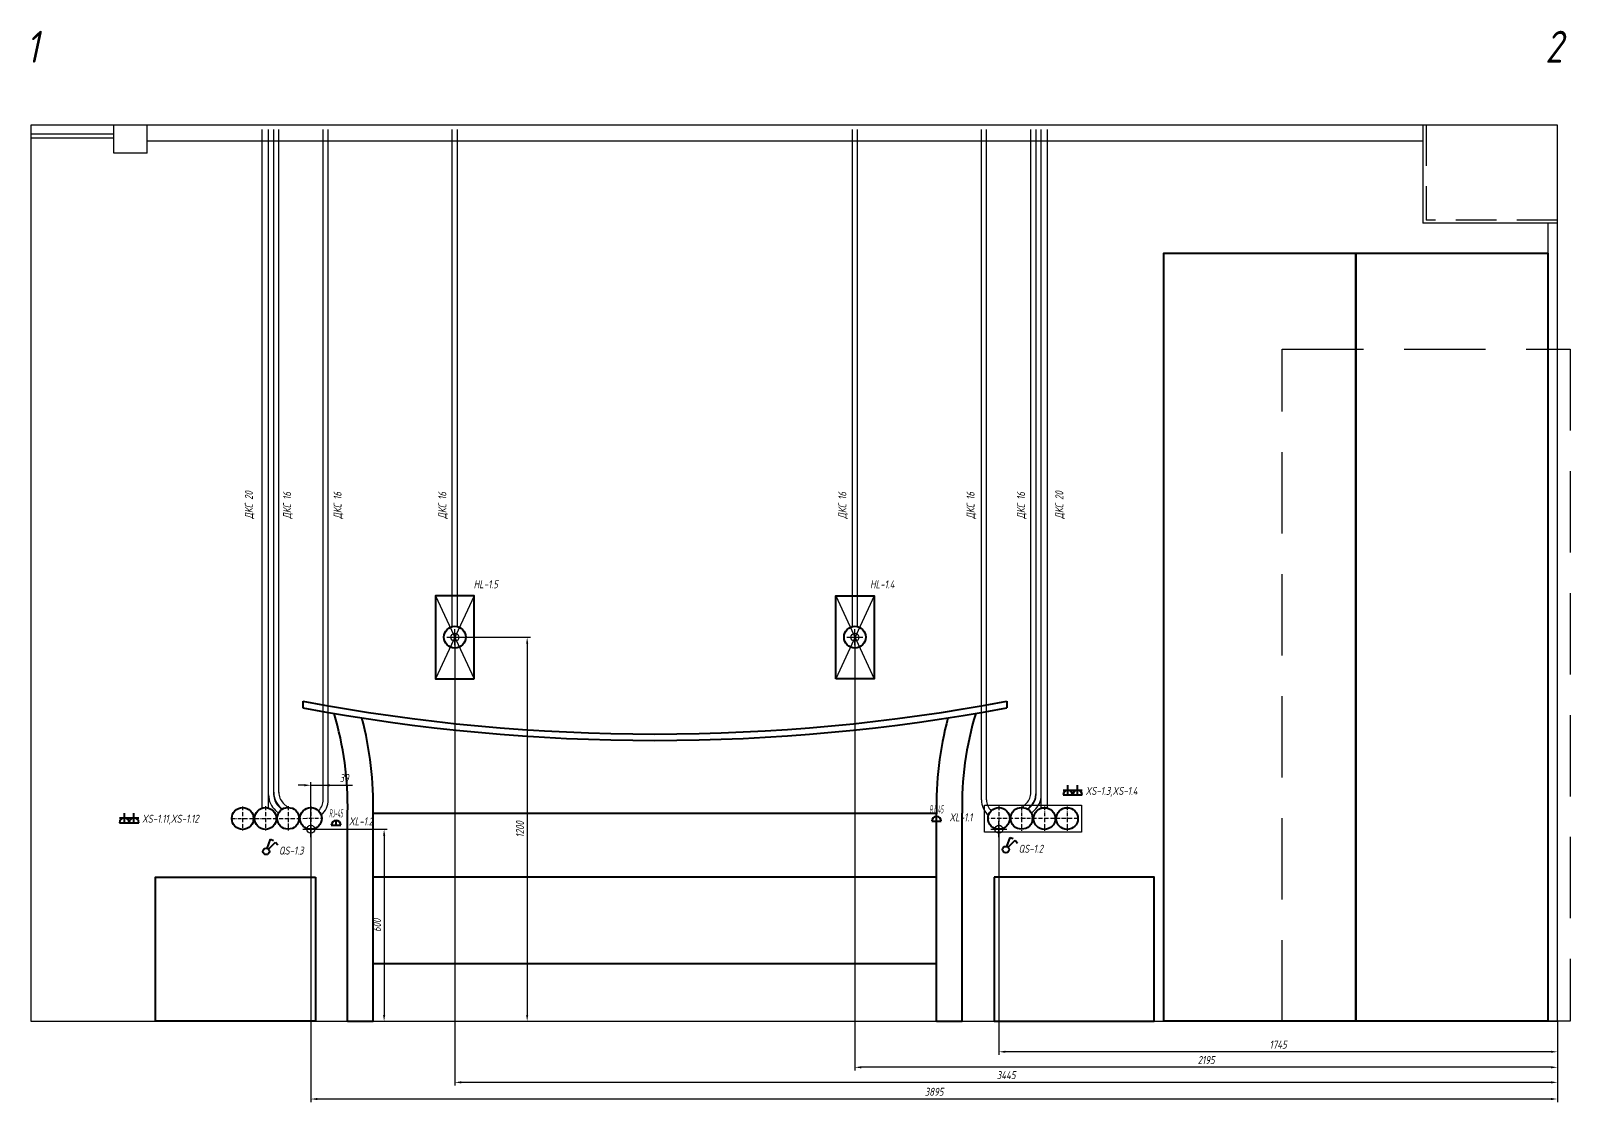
# Model space of a CAD drawing. Header units: millimetres. Extents: x -40374 to 56557, y -58468 to -14063.
# Drawn here: x -21828 to -17018, y -31591 to -28243 of the extents above; entities that cross this region are included whole.
import ezdxf
from ezdxf.enums import TextEntityAlignment as Align

# ---------------------------------------------------------------- set-up
doc = ezdxf.new("R2010")
doc.units = ezdxf.units.MM
doc.header["$PDMODE"] = 34
doc.header["$PDSIZE"] = 25
doc.linetypes.add('ACAD_ISO10W100', pattern=[18.5, 12, -3, 0.5, -3])
doc.linetypes.add('DASHED', pattern=[19.05, 12.7, -6.35])
for name, color, linetype in [('01 Черновое', 7, 'Continuous'), ('02 ЭОМ и СС', 7, 'Continuous'), ('03 Потолок', 7, 'Continuous'), ('04 Мебель', 5, 'Continuous'), ('10 Перегородки', 7, 'Continuous'), ('11 Привязка размеры', 7, 'Continuous')]:
    doc.layers.add(name, color=color, linetype=linetype)
doc.layers.add('100 noprint', color=1, linetype='Continuous', plot=False)
doc.styles.get("Standard").update_dxf_attribs({"font": 'Ubuntu-R.ttf'})
doc.styles.add('ГОСТ-ISOCPEUR', font='isocpeui.ttf', dxfattribs={"width": 0.8})
doc.dimstyles.new('ISO-25', dxfattribs={"dimtxt": 2.5, "dimasz": 2.5, "dimexe": 1.25, "dimexo": 0.625, "dimtad": 1, "dimtxsty": 'Standard', "dimcen": 2.5, "dimadec": 0, "dimazin": 0, "dimtfac": 1, "dimtmove": 0, "dimatfit": 3, "dimfxl": 1, "dimarcsym": 0})

# ---------------------------------------------------------------- blocks, each defined once
blk = doc.blocks.new('*D527')
at = {"layer": '11 Привязка размеры', "color": 0, "lineweight": -2}
for p, q in [((-20952.9, -30738), (-20952.9, -30590.7)), ((-20914.3, -30645.9), (-20914.3, -30590.7)), ((-20972.9, -30600.7), (-20992.9, -30600.7)), ((-20952.9, -30600.7), (-20822.9, -30600.7)), ((-20952.9, -30600.7), (-20914.3, -30600.7))]:
    blk.add_line(p, q, dxfattribs=at)
at = {"layer": '11 Привязка размеры', "color": 0}
for points in [[(-20972.9, -30604), (-20972.9, -30597.3), (-20952.9, -30600.7)], [(-20894.3, -30597.3), (-20894.3, -30604), (-20914.3, -30600.7)]]:
    blk.add_solid(points, dxfattribs=at)
at = {"layer": 'Defpoints', "color": 0}
for p in [(-20914.3, -30600.7), (-20914.3, -30645.9), (-20952.9, -30738)]:
    blk.add_point(p, dxfattribs=at)
at = {"layer": '11 Привязка размеры', "color": 0, "insert": (-20848.6, -30578.2), "char_height": 25, "attachment_point": 5, "style": 'ГОСТ-ISOCPEUR'}
blk.add_mtext('39', dxfattribs=at)
blk = doc.blocks.new('*D528')
at = {"layer": '11 Привязка размеры', "color": 0, "lineweight": -2}
for p, q in [((-20952.9, -30738.4), (-20713.9, -30738.4)), ((-20723.9, -30758.4), (-20723.9, -31318.4)), ((-20952.9, -31338.4), (-20713.9, -31338.4))]:
    blk.add_line(p, q, dxfattribs=at)
at = {"layer": '11 Привязка размеры', "color": 0}
for points in [[(-20720.5, -30758.4), (-20727.2, -30758.4), (-20723.9, -30738.4)], [(-20727.2, -31318.4), (-20720.5, -31318.4), (-20723.9, -31338.4)]]:
    blk.add_solid(points, dxfattribs=at)
at = {"layer": 'Defpoints', "color": 0}
for p in [(-20952.9, -30738.4), (-20952.9, -31338.4), (-20723.9, -31338.4)]:
    blk.add_point(p, dxfattribs=at)
at = {"layer": '11 Привязка размеры', "color": 0, "insert": (-20746.4, -31038.4), "char_height": 25, "attachment_point": 5, "rotation": 90, "style": 'ГОСТ-ISOCPEUR'}
blk.add_mtext('600', dxfattribs=at)
blk = doc.blocks.new('*D529')
at = {"layer": '11 Привязка размеры', "color": 0, "lineweight": -2}
for p, q in [((-18802.9, -30738.4), (-18802.9, -31443.6)), ((-17057.9, -31338.4), (-17057.9, -31443.6)), ((-17077.9, -31433.6), (-18782.9, -31433.6))]:
    blk.add_line(p, q, dxfattribs=at)
at = {"layer": '11 Привязка размеры', "color": 0}
for points in [[(-18782.9, -31430.3), (-18782.9, -31436.9), (-18802.9, -31433.6)], [(-17077.9, -31436.9), (-17077.9, -31430.3), (-17057.9, -31433.6)]]:
    blk.add_solid(points, dxfattribs=at)
at = {"layer": 'Defpoints', "color": 0}
for p in [(-18802.9, -30738.4), (-17057.9, -31338.4), (-18802.9, -31433.6)]:
    blk.add_point(p, dxfattribs=at)
at = {"layer": '11 Привязка размеры', "color": 0, "insert": (-17930.4, -31411.1), "char_height": 25, "attachment_point": 5, "style": 'ГОСТ-ISOCPEUR'}
blk.add_mtext('1745', dxfattribs=at)
blk = doc.blocks.new('*D530')
at = {"layer": '11 Привязка размеры', "color": 0, "lineweight": -2}
for p, q in [((-19252.9, -30138.4), (-19252.9, -31492)), ((-17057.9, -31338.4), (-17057.9, -31492)), ((-17077.9, -31482), (-19232.9, -31482))]:
    blk.add_line(p, q, dxfattribs=at)
at = {"layer": '11 Привязка размеры', "color": 0}
for points in [[(-19232.9, -31478.7), (-19232.9, -31485.4), (-19252.9, -31482)], [(-17077.9, -31485.4), (-17077.9, -31478.7), (-17057.9, -31482)]]:
    blk.add_solid(points, dxfattribs=at)
at = {"layer": 'Defpoints', "color": 0}
for p in [(-19252.9, -30138.4), (-17057.9, -31338.4), (-19252.9, -31482)]:
    blk.add_point(p, dxfattribs=at)
at = {"layer": '11 Привязка размеры', "color": 0, "insert": (-18155.4, -31459.5), "char_height": 25, "attachment_point": 5, "style": 'ГОСТ-ISOCPEUR'}
blk.add_mtext('2195', dxfattribs=at)
blk = doc.blocks.new('*D531')
at = {"layer": '11 Привязка размеры', "color": 0, "lineweight": -2}
for p, q in [((-20502.9, -30138.4), (-20502.9, -31539.1)), ((-17057.9, -31338.4), (-17057.9, -31539.1)), ((-17077.9, -31529.1), (-20482.9, -31529.1))]:
    blk.add_line(p, q, dxfattribs=at)
at = {"layer": '11 Привязка размеры', "color": 0}
for points in [[(-20482.9, -31525.8), (-20482.9, -31532.5), (-20502.9, -31529.1)], [(-17077.9, -31532.5), (-17077.9, -31525.8), (-17057.9, -31529.1)]]:
    blk.add_solid(points, dxfattribs=at)
at = {"layer": 'Defpoints', "color": 0}
for p in [(-20502.9, -30138.4), (-17057.9, -31338.4), (-20502.9, -31529.1)]:
    blk.add_point(p, dxfattribs=at)
at = {"layer": '11 Привязка размеры', "color": 0, "insert": (-18780.4, -31506.6), "char_height": 25, "attachment_point": 5, "style": 'ГОСТ-ISOCPEUR'}
blk.add_mtext('3445', dxfattribs=at)
blk = doc.blocks.new('*D532')
at = {"layer": '11 Привязка размеры', "color": 0, "lineweight": -2}
for p, q in [((-20952.9, -30738.4), (-20952.9, -31591.1)), ((-17057.9, -31338.4), (-17057.9, -31591.1)), ((-17077.9, -31581.1), (-20932.9, -31581.1))]:
    blk.add_line(p, q, dxfattribs=at)
at = {"layer": '11 Привязка размеры', "color": 0}
for points in [[(-20932.9, -31577.8), (-20932.9, -31584.5), (-20952.9, -31581.1)], [(-17077.9, -31584.5), (-17077.9, -31577.8), (-17057.9, -31581.1)]]:
    blk.add_solid(points, dxfattribs=at)
at = {"layer": 'Defpoints', "color": 0}
for p in [(-20952.9, -30738.4), (-17057.9, -31338.4), (-20952.9, -31581.1)]:
    blk.add_point(p, dxfattribs=at)
at = {"layer": '11 Привязка размеры', "color": 0, "insert": (-19005.4, -31558.6), "char_height": 25, "attachment_point": 5, "style": 'ГОСТ-ISOCPEUR'}
blk.add_mtext('3895', dxfattribs=at)
blk = doc.blocks.new('розетка скрытая трехполюсная')
at = {"color": 0, "lineweight": -2}
for p, q in [((-1.5, 1.5), (1.5, 1.5)), ((-1.5, 0), (1.5, 0)), ((0, 0), (0, 3))]:
    blk.add_line(p, q, dxfattribs=at)
blk.add_arc((0, 0), 1.5, 0, 180, dxfattribs=at)
blk = doc.blocks.new('розетка RJ-45')
at = {"color": 0, "lineweight": -2}
for p, q in [((-1.5, 0), (1.5, 0)), ((0, 0), (0, 1.5))]:
    blk.add_line(p, q, dxfattribs=at)
blk.add_arc((0, 0), 1.5, 0, 180, dxfattribs=at)
at = {"color": 0, "lineweight": -2, "style": 'ГОСТ-ISOCPEUR', "width": 0.4}
blk.add_text('RJ-45', height=2.5, dxfattribs=at).set_placement((0, 2.5), align=Align.CENTER)
blk = doc.blocks.new('кнопка 2')
at = {"color": 0, "lineweight": -2}
for p, q in [((0.35, 0.94), (1.39, 3.78)), ((0.71, 0.71), (2.93, 2.93)), ((1.39, 3.78), (2.34, 3.45)), ((2.93, 2.93), (3.66, 2))]:
    blk.add_line(p, q, dxfattribs=at)
blk.add_circle((0, 0), 1, dxfattribs=at)
blk = doc.blocks.new('*D761')
at = {"layer": '11 Привязка размеры', "color": 0, "lineweight": -2}
for p, q in [((-20502.9, -30138.4), (-20266.9, -30138.4)), ((-20276.9, -30158.4), (-20276.9, -31318.4)), ((-20502.9, -31338.4), (-20266.9, -31338.4))]:
    blk.add_line(p, q, dxfattribs=at)
at = {"layer": '11 Привязка размеры', "color": 0}
for points in [[(-20273.6, -30158.4), (-20280.3, -30158.4), (-20276.9, -30138.4)], [(-20280.3, -31318.4), (-20273.6, -31318.4), (-20276.9, -31338.4)]]:
    blk.add_solid(points, dxfattribs=at)
at = {"layer": 'Defpoints', "color": 0}
for p in [(-20502.9, -30138.4), (-20502.9, -31338.4), (-20276.9, -31338.4)]:
    blk.add_point(p, dxfattribs=at)
at = {"layer": '11 Привязка размеры', "color": 0, "insert": (-20299.4, -30738.4), "char_height": 25, "attachment_point": 5, "rotation": 90, "style": 'ГОСТ-ISOCPEUR'}
blk.add_mtext('1200', dxfattribs=at)

msp = doc.modelspace()

# ---------------------------------------------------------------- linework, layer by layer
at = {"layer": '01 Черновое'}
msp.add_lwpolyline([(-17057.9, -31338.4), (-17057.9, -28538.4), (-21827.9, -28538.4), (-21827.9, -31338.4)], close=True, dxfattribs=at)
at = {"layer": '01 Черновое', "linetype": 'DASHED', "ltscale": 20}
msp.add_lwpolyline([(-17017.9, -29238.4), (-17017.9, -31338.4), (-17917.9, -31338.4), (-17917.9, -29238.4)], close=True, dxfattribs=at)
at = {"layer": '02 ЭОМ и СС', "color": 1}
for p, q in [((-21104.9, -30672.1), (-21104.9, -28551.5)), ((-21104.9, -30672.1), (-21104.9, -28551.5)), ((-21084.9, -30672.1), (-21084.9, -28551.5)), ((-21084.9, -30672.1), (-21084.9, -28551.5)), ((-18670.9, -30672.5), (-18670.9, -28551.9)), ((-18670.9, -30672.5), (-18670.9, -28551.9)), ((-18650.9, -30672.5), (-18650.9, -28551.9)), ((-18650.9, -30672.5), (-18650.9, -28551.9))]:
    msp.add_line(p, q, dxfattribs=at)
at = {"layer": '02 ЭОМ и СС', "color": 3}
for p, q in [((-21084.9, -30631.4), (-21084.9, -28551.9)), ((-21084.9, -30631.4), (-21084.9, -28551.9)), ((-21068.9, -30631.4), (-21068.9, -28551.9)), ((-21068.9, -30631.4), (-21068.9, -28551.9)), ((-21052.9, -30622.9), (-21052.9, -28551.9)), ((-21052.9, -30622.9), (-21052.9, -28551.9)), ((-20510.9, -30104.9), (-20510.9, -28551.9)), ((-20510.9, -30104.9), (-20510.9, -28551.9)), ((-20494.9, -30104.9), (-20494.9, -28551.9)), ((-20494.9, -30104.9), (-20494.9, -28551.9)), ((-19260.9, -30104.9), (-19260.9, -28551.9)), ((-19260.9, -30104.9), (-19260.9, -28551.9)), ((-19244.9, -30104.9), (-19244.9, -28551.9)), ((-19244.9, -30104.9), (-19244.9, -28551.9)), ((-18702.9, -30622.9), (-18702.9, -28551.9)), ((-18702.9, -30622.9), (-18702.9, -28551.9)), ((-18686.9, -30631.4), (-18686.9, -28551.9)), ((-18686.9, -30631.4), (-18686.9, -28551.9)), ((-18670.9, -30631.4), (-18670.9, -28551.9)), ((-18670.9, -30631.4), (-18670.9, -28551.9)), ((-20442.9, -30008.4), (-20562.9, -30268.4)), ((-20562.9, -30008.4), (-20442.9, -30268.4)), ((-19312.9, -30008.4), (-19192.9, -30268.4)), ((-19192.9, -30008.4), (-19312.9, -30268.4)), ((-21062.9, -30679.4), (-21054, -30688.3)), ((-21062.9, -30679.4), (-21054, -30688.3)), ((-21054.9, -30665), (-21043.5, -30676.3)), ((-21054.9, -30665), (-21043.5, -30676.3)), ((-21046.9, -30670.8), (-21042.2, -30675.5)), ((-21046.9, -30670.8), (-21042.2, -30675.5)), ((-21038.9, -30656.4), (-21025.2, -30670.1)), ((-21038.9, -30656.4), (-21025.2, -30670.1)), ((-18717, -30656.8), (-18730.7, -30670.5)), ((-18717, -30656.8), (-18730.7, -30670.5)), ((-18708.9, -30671.2), (-18713.6, -30675.8)), ((-18708.9, -30671.2), (-18713.6, -30675.8)), ((-18701, -30665.4), (-18712.3, -30676.7)), ((-18701, -30665.4), (-18712.3, -30676.7)), ((-18692.9, -30679.8), (-18701.8, -30688.6)), ((-18692.9, -30679.8), (-18701.8, -30688.6))]:
    msp.add_line(p, q, dxfattribs=at)
at = {"layer": '02 ЭОМ и СС', "color": 6}
for p, q in [((-20914.3, -30645.9), (-20914.3, -28551.5)), ((-20914.3, -30645.9), (-20914.3, -28551.5)), ((-20898.3, -30645.9), (-20898.3, -28551.5)), ((-20898.3, -30645.9), (-20898.3, -28551.5)), ((-18857.6, -30646.3), (-18857.6, -28551.9)), ((-18857.6, -30646.3), (-18857.6, -28551.9)), ((-18841.6, -30646.3), (-18841.6, -28551.9)), ((-18841.6, -30646.3), (-18841.6, -28551.9))]:
    msp.add_line(p, q, dxfattribs=at)
at = {"layer": '02 ЭОМ и СС', "color": 3, "lineweight": 40, "flags": 128}
for points in [[(-20442.9, -30268.4), (-20442.9, -30008.4), (-20562.9, -30008.4), (-20562.9, -30268.4)], [(-19312.9, -30268.4), (-19312.9, -30008.4), (-19192.9, -30008.4), (-19192.9, -30268.4)]]:
    msp.add_lwpolyline(points, close=True, dxfattribs=at)
at = {"layer": '02 ЭОМ и СС', "color": 3, "lineweight": 40}
for centre in [(-20502.9, -30138), (-20502.9, -30138), (-19252.9, -30138), (-19252.9, -30138), (-21023.9, -30704.1), (-21023.9, -30704.1), (-18731.9, -30704.1), (-18731.9, -30704.1)]:
    msp.add_circle(centre, 34, dxfattribs=at)
at = {"layer": '02 ЭОМ и СС', "color": 1, "lineweight": 40}
for centre in [(-21165.9, -30704.6), (-21165.9, -30704.6), (-21094.9, -30704.6), (-21094.9, -30704.6), (-18660.9, -30705), (-18660.9, -30705), (-18589.9, -30705), (-18589.9, -30705)]:
    msp.add_circle(centre, 34, dxfattribs=at)
at = {"layer": '02 ЭОМ и СС', "color": 6, "lineweight": 40}
for centre in [(-20952.9, -30704.4), (-20952.9, -30704.4), (-18802.9, -30704.4), (-18802.9, -30704.4)]:
    msp.add_circle(centre, 34, dxfattribs=at)
at = {"layer": '02 ЭОМ и СС', "color": 3}
for centre, radius, start, end in [((-21020.9, -30631.1), 64, 180, 229.0137), ((-21020.9, -30631.1), 64, 180, 229.0137), ((-21004.9, -30622.5), 64, 180, 229.0137), ((-21004.9, -30622.5), 64, 180, 229.0137), ((-21020.9, -30631.1), 48, 180, 225), ((-21020.9, -30631.1), 48, 180, 225), ((-21004.9, -30622.5), 48, 180, 225), ((-21004.9, -30622.5), 48, 180, 225), ((-18750.9, -30622.9), 48, 315, 0), ((-18750.9, -30622.9), 48, 315, 0), ((-18750.9, -30622.9), 64, 310.9863, 0), ((-18750.9, -30622.9), 64, 310.9863, 0), ((-18734.9, -30631.4), 48, 315, 0), ((-18734.9, -30631.4), 48, 315, 0), ((-18734.9, -30631.4), 64, 310.9863, 0), ((-18734.9, -30631.4), 64, 310.9863, 0)]:
    msp.add_arc(centre, radius, start, end, dxfattribs=at)
at = {"layer": '02 ЭОМ и СС', "color": 6}
for centre, radius, start, end in [((-20962.3, -30645.9), 48, 315, 0), ((-20962.3, -30645.9), 48, 315, 0), ((-20962.3, -30645.9), 64, 310.9863, 0), ((-20962.3, -30645.9), 64, 310.9863, 0), ((-18793.6, -30646.3), 64, 180, 229.0137), ((-18793.6, -30646.3), 64, 180, 229.0137), ((-18793.6, -30646.3), 48, 180, 225), ((-18793.6, -30646.3), 48, 180, 225)]:
    msp.add_arc(centre, radius, start, end, dxfattribs=at)
at = {"layer": '03 Потолок', "color": 1, "lineweight": -2}
for p, q in [((-21827.9, -28565.4), (-21568.5, -28565.4)), ((-21568.5, -28625.4), (-21568.5, -28538.4)), ((-21464.5, -28625.4), (-21464.5, -28538.4)), ((-17477.9, -28538.4), (-17477.9, -28844.9)), ((-21827.9, -28577.9), (-21568.5, -28577.9)), ((-17477.9, -28588.4), (-21464.5, -28588.4)), ((-21464.5, -28625.4), (-21568.5, -28625.4)), ((-17057.9, -28844.9), (-17477.9, -28844.9))]:
    msp.add_line(p, q, dxfattribs=at)
at = {"layer": '03 Потолок', "color": 1, "linetype": 'DASHED', "ltscale": 10}
for p in [(-17468.4, -28538.4), (-17057.9, -28835.4)]:
    msp.add_line(p, (-17468.4, -28835.4), dxfattribs=at)
at = {"layer": '04 Мебель', "lineweight": 40}
for p, q in [((-20977.9, -30338.4), (-20977.9, -30358.7)), ((-18777.9, -30338.4), (-18777.9, -30358.7)), ((-20837.9, -31338.4), (-20837.9, -30688.4)), ((-20757.9, -30688.4), (-18997.9, -30688.4)), ((-20757.9, -31338.4), (-20757.9, -30688.4)), ((-18997.9, -31338.4), (-18997.9, -30688.4)), ((-18917.9, -31338.4), (-18917.9, -30688.4)), ((-18997.9, -30888.4), (-20757.9, -30888.4)), ((-18997.9, -31158.4), (-20757.9, -31158.4)), ((-20837.9, -31338.4), (-20757.9, -31338.4)), ((-18997.9, -31338.4), (-18917.9, -31338.4))]:
    msp.add_line(p, q, dxfattribs=at)
at = {"layer": '04 Мебель', "lineweight": 40, "flags": 128}
for points in [[(-17687.9, -31338.4), (-18287.9, -31338.4), (-18287.9, -28938.4), (-17687.9, -28938.4)], [(-17087.9, -31338.4), (-17687.9, -31338.4), (-17687.9, -28938.4), (-17087.9, -28938.4)], [(-20937.9, -30888.4), (-20937.9, -31338.4), (-21437.9, -31338.4), (-21437.9, -30888.4)], [(-18817.9, -30888.4), (-18817.9, -31338.4), (-18317.9, -31338.4), (-18317.9, -30888.4)]]:
    msp.add_lwpolyline(points, close=True, dxfattribs=at)
at = {"layer": '04 Мебель', "lineweight": 40}
for centre, radius, start, end in [((-19877.9, -24477.8), 5962.9, 259.3695, 280.6305), ((-19877.9, -24477.8), 5982.9, 259.40545, 280.59455), ((-21843.5, -30666.5), 1005.8, 358.7512, 16.7781), ((-21843.5, -30666.5), 1085.8, 358.7512, 14.7367), ((-17912.4, -30666.5), 1085.8, 165.2633, 181.2488), ((-17912.4, -30666.5), 1005.8, 163.2219, 181.2488)]:
    msp.add_arc(centre, radius, start, end, dxfattribs=at)
at = {"layer": '10 Перегородки', "color": 74, "linetype": 'Continuous', "ltscale": 10}
msp.add_line((-17087.9, -28844.9), (-17087.9, -31338.4), dxfattribs=at)
at = {"layer": '100 noprint', "color": 2, "lineweight": -2}
msp.add_lwpolyline([(-18847.9, -30747.7), (-18847.9, -30662.7), (-18544.9, -30662.7), (-18544.9, -30747.7)], close=True, dxfattribs=at)
msp.add_lwpolyline([(-18847.9, -30747.7), (-18847.9, -30662.7), (-18544.9, -30662.7), (-18544.9, -30747.7)], close=True, dxfattribs=at)
at = {"layer": '11 Привязка размеры', "linetype": 'ACAD_ISO10W100'}
for p, q in [((-21165.9, -30666.7), (-21165.9, -30742.5)), ((-21165.9, -30666.7), (-21165.9, -30742.5)), ((-21094.9, -30666.5), (-21094.9, -30742.3)), ((-21094.9, -30666.5), (-21094.9, -30742.3)), ((-21023.9, -30666.2), (-21023.9, -30742)), ((-21023.9, -30666.2), (-21023.9, -30742)), ((-20952.9, -30665.9), (-20952.9, -30741.7)), ((-20952.9, -30665.9), (-20952.9, -30741.7)), ((-18802.9, -30666.3), (-18802.9, -30742.1)), ((-18802.9, -30666.3), (-18802.9, -30742.1)), ((-18731.9, -30667.2), (-18731.9, -30743)), ((-18731.9, -30667.2), (-18731.9, -30743)), ((-18660.9, -30666.9), (-18660.9, -30742.7)), ((-18660.9, -30666.9), (-18660.9, -30742.7)), ((-18589.9, -30667.1), (-18589.9, -30742.9)), ((-18589.9, -30667.1), (-18589.9, -30742.9)), ((-21199.9, -30704.6), (-20918.9, -30704)), ((-21199.9, -30704.6), (-20918.9, -30704)), ((-18555.9, -30705), (-18836.9, -30704.4)), ((-18555.9, -30705), (-18836.9, -30704.4))]:
    msp.add_line(p, q, dxfattribs=at)
at = {"layer": '11 Привязка размеры', "lineweight": -2}
for p in [(-20502.9, -30138.4), (-20502.9, -30138.4), (-19252.9, -30138.4), (-19252.9, -30138.4), (-20952.9, -30738.4), (-20952.9, -30738.4), (-18802.9, -30738.4), (-18802.9, -30738.4), (-18802.9, -30738.4), (-18802.9, -30738.4)]:
    msp.add_point(p, dxfattribs=at)

# ---------------------------------------------------------------- block references
at = {"layer": '02 ЭОМ и СС', "color": 1, "lineweight": 40, "xscale": 10, "yscale": 10, "zscale": 10}
for p in [(-18587.4, -30630.9), (-18557.4, -30630.9), (-21535.5, -30717.9), (-21505.5, -30717.9)]:
    msp.add_blockref('розетка скрытая трехполюсная', p, dxfattribs=at)
at = {"layer": '02 ЭОМ и СС', "color": 6, "lineweight": 40, "xscale": 10, "yscale": 10, "zscale": 10}
for p in [(-20873.9, -30725.9), (-18997.9, -30713.4)]:
    msp.add_blockref('розетка RJ-45', p, dxfattribs=at)
at = {"layer": '02 ЭОМ и СС', "color": 3, "lineweight": 40, "xscale": 10, "yscale": 10, "zscale": 10}
for p in [(-21092.5, -30807.4), (-18781.4, -30801.7)]:
    msp.add_blockref('кнопка 2', p, dxfattribs=at)

# ---------------------------------------------------------------- texts
at = {"layer": '02 ЭОМ и СС', "linetype": 'Continuous', "style": 'ГОСТ-ISOCPEUR', "width": 0.8}
for s, p in [('HL-1.5', (-20444.1, -29985.2)), ('HL-1.4', (-19205.6, -29985.4)), ('XS-1.3,XS-1.4', (-18532.4, -30630.9)), ('XS-1.11,XS-1.12', (-21480.5, -30717.9)), ('XL-1.2', (-20833.9, -30725.9)), ('XL-1.1', (-18957.9, -30713.4)), ('QS-1.3', (-21052.5, -30817.4)), ('QS-1.2', (-18741.4, -30811.7))]:
    msp.add_text(s, height=25, dxfattribs=at).set_placement(p)
at = {"layer": '02 ЭОМ и СС', "color": 1, "char_height": 25, "width": 270.313, "rotation": 90, "style": 'ГОСТ-ISOCPEUR'}
for insert, attachment_point in [((-21159.1, -29768.5), 1), ((-18596.7, -29768.5), 7)]:
    msp.add_mtext('{ДКС 20}', dxfattribs=dict(at, insert=insert, attachment_point=attachment_point))
at = {"layer": '02 ЭОМ и СС', "color": 3, "char_height": 25, "width": 270.313, "rotation": 90, "style": 'ГОСТ-ISOCPEUR'}
for insert, attachment_point in [((-21039.5, -29768.5), 1), ((-20524.4, -29768.5), 7), ((-19274.4, -29768.5), 7), ((-18716.4, -29768.5), 7)]:
    msp.add_mtext('{ДКС 16}', dxfattribs=dict(at, insert=insert, attachment_point=attachment_point))
at = {"layer": '02 ЭОМ и СС', "color": 6, "char_height": 25, "width": 270.313, "rotation": 90, "style": 'ГОСТ-ISOCPEUR'}
for insert, attachment_point in [((-20881.9, -29768.5), 1), ((-18873.9, -29768.5), 7)]:
    msp.add_mtext('{ДКС 16}', dxfattribs=dict(at, insert=insert, attachment_point=attachment_point))
at = {"layer": '100 noprint', "style": 'ГОСТ-ISOCPEUR', "width": 0.8}
for s, p in [('1', (-21822.6, -28293.3)), ('2', (-17068.8, -28293.3))]:
    msp.add_text(s, height=100, dxfattribs=at).set_placement(p, align=Align.MIDDLE)

# ---------------------------------------------------------------- dimensions: what is measured, and where the dimension line sits
at = {"layer": '11 Привязка размеры'}
for base, p2, picture, middle in [((-20502.9, -31529.1), (-20502.9, -30138.4), '*D531', (-18780.4, -31529.1)), ((-19252.9, -31482), (-19252.9, -30138.4), '*D530', (-18155.4, -31482)), ((-20952.9, -31581.1), (-20952.9, -30738.4), '*D532', (-19005.4, -31581.1))]:
    dim = msp.add_linear_dim(base=base, p1=(-17057.9, -31338.4), p2=p2, dimstyle='ISO-25', override={"dimtxt": 25, "dimasz": 20, "dimexe": 10, "dimexo": 0, "dimgap": 10, "dimdec": 0, "dimtxsty": 'ГОСТ-ISOCPEUR'}, dxfattribs=at)
    dim.commit()
    dim.dimension.update_dxf_attribs({"geometry": picture, "text_midpoint": middle, "dimtype": 160})
for base, p1, p2, picture, middle in [((-20276.9, -31338.4), (-20502.9, -30138.4), (-20502.9, -31338.4), '*D761', (-20299.4, -30738.4)), ((-20723.9, -31338.4), (-20952.9, -30738.4), (-20952.9, -31338.4), '*D528', (-20746.4, -31038.4))]:
    dim = msp.add_linear_dim(base=base, p1=p1, p2=p2, angle=90, dimstyle='ISO-25', override={"dimtxt": 25, "dimasz": 20, "dimexe": 10, "dimexo": 0, "dimgap": 10, "dimdec": 0, "dimtxsty": 'ГОСТ-ISOCPEUR'}, dxfattribs=at)
    dim.commit()
    dim.dimension.update_dxf_attribs({"geometry": picture, "text_midpoint": middle})
for base, p1, p2, picture, middle in [((-20914.3, -30600.7), (-20952.9, -30738), (-20914.3, -30645.9), '*D527', (-20848.6, -30578.2)), ((-18802.9, -31433.6), (-17057.9, -31338.4), (-18802.9, -30738.4), '*D529', (-17930.4, -31411.1))]:
    dim = msp.add_linear_dim(base=base, p1=p1, p2=p2, dimstyle='ISO-25', override={"dimtxt": 25, "dimasz": 20, "dimexe": 10, "dimexo": 0, "dimgap": 10, "dimdec": 0, "dimtxsty": 'ГОСТ-ISOCPEUR'}, dxfattribs=at)
    dim.commit()
    dim.dimension.update_dxf_attribs({"geometry": picture, "text_midpoint": middle})

doc.saveas('drawing.dxf')
